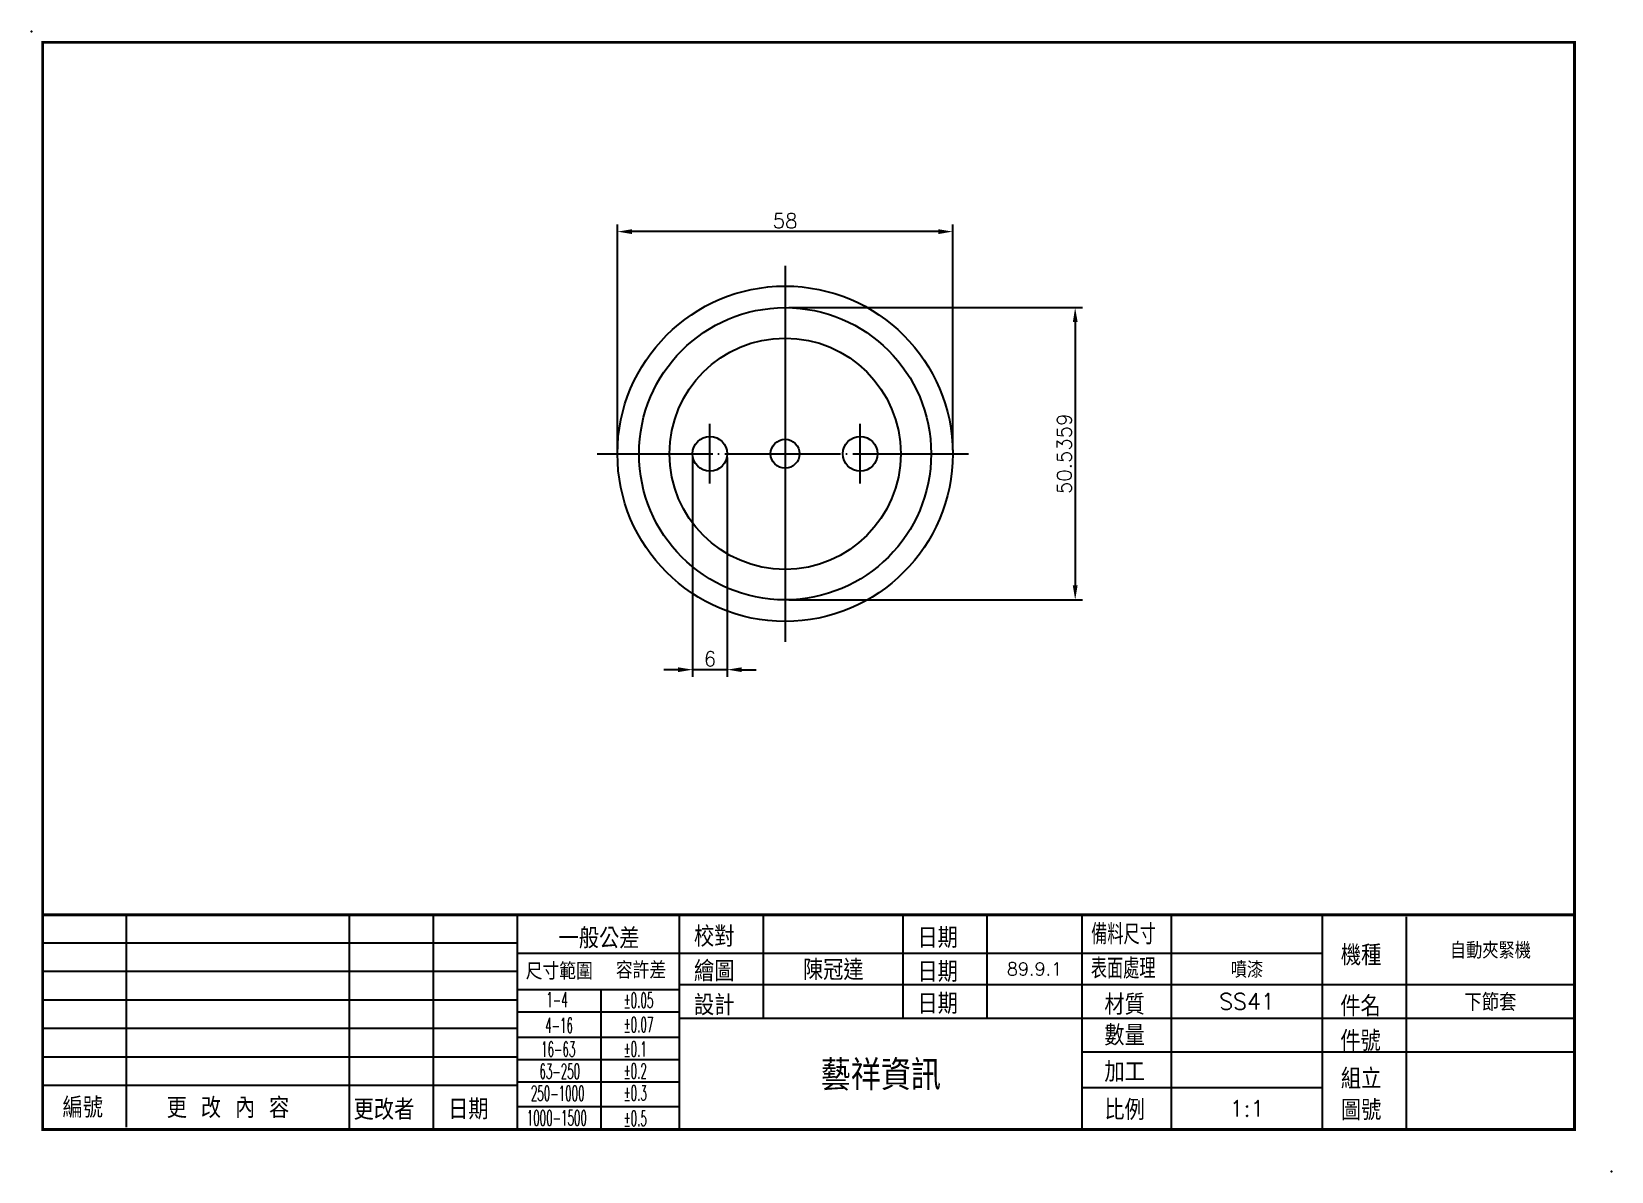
# Model space of a CAD drawing. Extents: x -251 to 22, y 926 to 1123.
import ezdxf
from ezdxf.enums import TextEntityAlignment as Align

# ---------------------------------------------------------------- set-up
doc = ezdxf.new("R2010")
doc.units = 0
doc.header["$MEASUREMENT"] = 0
doc.linetypes.add('CENTER', pattern=[22, 20, -1, 0, -1])
doc.layers.get('0').update_dxf_attribs({"linetype": 'CONTINUOUS'})
doc.layers.get('DEFPOINTS').update_dxf_attribs({"linetype": 'CONTINUOUS'})
for name, color, linetype in [('BORDER', 7, 'CONTINUOUS'), ('DIM', 2, 'CONTINUOUS'), ('SHEET', 7, 'CONTINUOUS')]:
    doc.layers.add(name, color=color, linetype=linetype)
doc.styles.add('CHINA', font='romans.shx', dxfattribs={"bigfont": 'chineset.shx'})
doc.styles.add('ROMANS', font='romans', dxfattribs={"width": 0.5})
doc.styles.get("Standard").update_dxf_attribs({"font": 'txt.shx', "bigfont": 'chineset.shx'})
doc.dimstyles.get("Standard").update_dxf_attribs({"dimtxt": 0.18, "dimasz": 0.18, "dimexe": 0.18, "dimexo": 0.0625, "dimgap": 0.09, "dimtad": 0, "dimtih": 1, "dimtoh": 1, "dimdec": 4, "dimzin": 0, "dimtxsty": 'STANDARD', "dimcen": 0.09, "dimazin": 3, "dimtfac": 1, "dimtdec": 4, "dimtofl": 0, "dimtmove": 0, "dimatfit": 3, "dimtolj": 1, "dimtzin": 0})

# ---------------------------------------------------------------- blocks, each defined once
blk = doc.blocks.new('A4')
for p in [(-134.41, 77.3), (138.88, -119.82)]:
    blk.add_point(p)
at = {"layer": 'SHEET'}
for p, q in [((-117.99, -112.19), (-117.99, -75.44)), ((-79.39, -112.56), (-79.39, -75.44)), ((-64.88, -112.56), (-64.88, -75.44)), ((-50.37, -112.56), (-50.37, -75.44)), ((-22.32, -112.56), (-22.32, -75.44)), ((-7.82, -93.33), (-7.82, -75.44)), ((16.36, -93.33), (16.36, -75.44)), ((30.87, -93.33), (30.87, -75.44)), ((47.31, -112.56), (47.31, -75.44)), ((62.79, -112.56), (62.79, -75.44)), ((88.9, -112.56), (88.9, -75.44)), ((103.41, -112.56), (103.41, -75.81)), ((-132.5, -80.27), (-50.37, -80.27)), ((-50.37, -82.1), (88.9, -82.1)), ((-132.5, -85.2), (-50.37, -85.2)), ((-132.5, -90.14), (-50.37, -90.14)), ((-50.37, -88.39), (-22.32, -88.39)), ((-35.86, -112.56), (-35.86, -88.39)), ((-22.32, -87.52), (132.5, -87.52)), ((-50.37, -92.25), (-22.32, -92.25)), ((-132.5, -95.07), (-50.37, -95.07)), ((-22.32, -93.33), (132.5, -93.33)), ((-50.37, -96.61), (-22.32, -96.61)), ((-132.5, -100), (-50.37, -100)), ((-50.37, -100.48), (-22.32, -100.48)), ((47.31, -99.13), (132.5, -99.13)), ((-132.5, -104.93), (-50.37, -104.93)), ((-50.37, -104.34), (-22.32, -104.34)), ((47.31, -105.31), (88.9, -105.31)), ((-50.37, -108.59), (-22.32, -108.59))]:
    blk.add_line(p, q, dxfattribs=at)
at = {"layer": 'SHEET', "const_width": 0.5}
blk.add_lwpolyline([(-132.5, -112.56), (-132.5, 75.44), (132.5, 75.44), (132.5, -112.56)], close=True, dxfattribs=at)
blk.add_lwpolyline([(-132.5, -75.44), (132.5, -75.44)], dxfattribs=at)
at = {"layer": 'SHEET', "color": 2, "style": 'CHINA'}
blk.add_text('一般公差', height=3.5, dxfattribs=at).set_placement((-36.25, -79.33), align=Align.MIDDLE)
for s, height, p in [('校對', 3.5, (-19.82, -80.96)), ('日期', 3.5, (18.84, -81.18)), ('機種', 3.5, (92.08, -84.19)), ('尺寸範圍', 2.901, (-48.93, -86.66)), ('容許差', 2.901, (-33.34, -86.48)), ('繪圖', 3.5, (-19.82, -86.95)), ('日期', 3.5, (18.84, -87.06)), ('設計', 3.5, (-19.82, -92.82)), ('日期', 3.5, (18.84, -92.58)), ('材質', 3.5, (51.17, -92.74)), ('件名', 3.5, (91.98, -93.02)), ('數量', 3.5, (51.17, -98.05)), ('件號', 3.5, (91.98, -99.02)), ('加工', 3.5, (51.17, -104.35)), ('組立', 3.5, (92.08, -105.55)), ('編號', 3.5, (-129.06, -110.55)), ('更 改 內 容', 3.5, (-111.03, -110.59)), ('更改者', 3.5, (-78.7, -110.9)), ('日期', 3.5, (-62.36, -110.83)), ('比例', 3.5, (51.17, -110.93)), ('圖號', 3.5, (92.08, -110.97))]:
    blk.add_text(s, height=height, dxfattribs=at).set_placement(p)
at = {"layer": 'SHEET', "color": 2}
for s, height, style, width, p in [('備料尺寸', 3.5, 'CHINA', 0.8, (48.88, -80.56)), ('表面處理', 3.5, 'CHINA', 0.8, (48.82, -86.47)), ('1-4', 2.611, 'ROMANS', 0.5, (-45.35, -91.42)), ('%%p0.05', 2.611, 'ROMANS', 0.5, (-32, -91.52)), ('4-16', 2.611, 'ROMANS', 0.5, (-45.57, -95.88)), ('%%p0.07', 2.611, 'ROMANS', 0.5, (-32, -95.75)), ('16-63', 2.611, 'ROMANS', 0.5, (-46.27, -99.99)), ('%%p0.1', 2.611, 'ROMANS', 0.5, (-32, -99.98)), ('63-250', 2.611, 'ROMANS', 0.5, (-46.56, -103.81)), ('%%p0.2', 2.611, 'ROMANS', 0.5, (-32, -103.78)), ('250-1000', 2.611, 'ROMANS', 0.5, (-48.04, -107.62)), ('%%p0.3', 2.611, 'ROMANS', 0.5, (-32, -107.59)), ('1000-1500', 2.611, 'ROMANS', 0.5, (-48.75, -111.87)), ('%%p0.5', 2.611, 'ROMANS', 0.5, (-32, -111.98))]:
    blk.add_text(s, height=height, dxfattribs=dict(at, style=style, width=width)).set_placement(p)
blk = doc.blocks.new('A4TZT')
at = {"layer": 'DIM', "color": 2, "linetype": 'CONTINUOUS', "style": 'CHINA'}
for tag, height, p in [('ITEM', 2.8, (117.95, -81.48)), ('DRAWER', 3.5, (4.27, -84.81)), ('DATE1', 2.24, (39.09, -84.81)), ('SURFACE', 2.8, (75.84, -84.81)), ('DESIGNER', 3.5, (4.26, -90.48)), ('DATE2', 2.24, (39.09, -90.43)), ('MATERIAL', 2.8, (75.84, -90.43)), ('PARTNAME', 3, (117.95, -90.43)), ('QTY', 2.8, (75.84, -96.23)), ('PNUM', 2.8, (117.95, -96.23)), ('COMPANY', 5.2, (12.49, -102.95)), ('COMNO', 2.8, (117.95, -105.85)), ('SCALE', 2.8, (75.84, -108.94))]:
    blk.add_attdef(tag, text='', height=height, dxfattribs=at).set_placement(p, align=Align.MIDDLE)
blk = doc.blocks.new('*D3')
at = {"color": 0, "linetype": 'BYBLOCK'}
for p, q in [((-149.67, 1050.58), (-149.67, 1089.62)), ((-94.17, 1088.37), (-147.17, 1088.37)), ((-91.67, 1050.58), (-91.67, 1089.62))]:
    blk.add_line(p, q, dxfattribs=at)
for points in [[(-147.17, 1088.78), (-147.17, 1087.95), (-149.67, 1088.37)], [(-94.17, 1088.78), (-94.17, 1087.95), (-91.67, 1088.37)]]:
    blk.add_solid(points, dxfattribs=at)
at = {"layer": 'DEFPOINTS', "color": 0, "linetype": 'BYBLOCK'}
for p in [(-149.67, 1088.37), (-149.67, 1049.95), (-91.67, 1049.95)]:
    blk.add_point(p, dxfattribs=at)
at = {"color": 0, "linetype": 'BYBLOCK', "insert": (-120.67, 1090.24), "char_height": 2.5, "attachment_point": 5}
blk.add_mtext('\\A1;58', dxfattribs=at)
blk = doc.blocks.new('*D4')
at = {"color": 0, "linetype": 'BYBLOCK'}
for p, q in [((-120.04, 1075.22), (-69.24, 1075.22)), ((-70.49, 1072.72), (-70.49, 1027.18)), ((-120.04, 1024.68), (-69.24, 1024.68))]:
    blk.add_line(p, q, dxfattribs=at)
for points in [[(-70.9, 1072.72), (-70.07, 1072.72), (-70.49, 1075.22)], [(-70.9, 1027.18), (-70.07, 1027.18), (-70.49, 1024.68)]]:
    blk.add_solid(points, dxfattribs=at)
at = {"layer": 'DEFPOINTS', "color": 0, "linetype": 'BYBLOCK'}
for p in [(-120.67, 1075.22), (-120.67, 1024.68), (-70.49, 1024.68)]:
    blk.add_point(p, dxfattribs=at)
at = {"color": 0, "linetype": 'BYBLOCK', "insert": (-72.36, 1049.95), "char_height": 2.5, "attachment_point": 5, "rotation": 90}
blk.add_mtext('\\A1;50.5359', dxfattribs=at)
blk = doc.blocks.new('*D5')
at = {"color": 0, "linetype": 'BYBLOCK'}
for p, q in [((-136.67, 1049.33), (-136.67, 1011.36)), ((-130.67, 1049.33), (-130.67, 1011.36)), ((-139.17, 1012.61), (-141.67, 1012.61)), ((-130.67, 1012.61), (-136.67, 1012.61)), ((-128.17, 1012.61), (-125.67, 1012.61))]:
    blk.add_line(p, q, dxfattribs=at)
for points in [[(-139.17, 1013.02), (-139.17, 1012.19), (-136.67, 1012.61)], [(-128.17, 1013.02), (-128.17, 1012.19), (-130.67, 1012.61)]]:
    blk.add_solid(points, dxfattribs=at)
at = {"layer": 'DEFPOINTS', "color": 0, "linetype": 'BYBLOCK'}
for p in [(-136.67, 1049.95), (-130.67, 1049.95), (-136.67, 1012.61)]:
    blk.add_point(p, dxfattribs=at)
at = {"color": 0, "linetype": 'BYBLOCK', "insert": (-133.67, 1014.48), "char_height": 2.5, "attachment_point": 5}
blk.add_mtext('\\A1;6', dxfattribs=at)

msp = doc.modelspace()

# ---------------------------------------------------------------- linework, layer by layer
at = {"color": 7, "linetype": 'CONTINUOUS'}
msp.add_line((-120.66992, 1082.4516), (-120.66992, 1017.4516), dxfattribs=at)
at = {"color": 1, "linetype": 'CENTER'}
for p, q in [((-133.66992, 1044.80331), (-133.66992, 1055.09988)), ((-107.66993, 1044.80331), (-107.66993, 1055.09988)), ((-153.16992, 1049.9516), (-88.16992, 1049.9516))]:
    msp.add_line(p, q, dxfattribs=at)
at = {"color": 7, "linetype": 'CONTINUOUS'}
for centre, radius in [((-120.66992, 1049.9516), 29), ((-120.66992, 1049.9516), 25.26795), ((-120.66992, 1049.9516), 20), ((-133.66992, 1049.9516), 3), ((-120.66992, 1049.9516), 2.5), ((-107.66993, 1049.9516), 3)]:
    msp.add_circle(centre, radius, dxfattribs=at)

# ---------------------------------------------------------------- block references
at = {"layer": 'BORDER'}
msp.add_blockref('A4', (-116.61047, 1045.6611), dxfattribs=at)
ref = msp.add_blockref('A4TZT', (-116.61047, 1045.6611), dxfattribs=at)
ref.add_attrib('DRAWER', '陳冠達', dxfattribs={"layer": 'DIM', "color": 2, "linetype": 'CONTINUOUS', "height": 3.5, "style": 'CHINA'}).set_placement((-112.33726, 960.84906), align=Align.MIDDLE)
ref.add_attrib('COMPANY', '藝祥資訊', dxfattribs={"layer": 'DIM', "color": 2, "linetype": 'CONTINUOUS', "height": 5.2, "style": 'CHINA'}).set_placement((-104.11646, 942.71494), align=Align.MIDDLE)
ref.add_attrib('DATE1', '89.9.1', dxfattribs={"layer": 'DIM', "color": 2, "linetype": 'CONTINUOUS', "height": 2.24, "style": 'CHINA'}).set_placement((-77.51974, 960.84906), align=Align.MIDDLE)
ref.add_attrib('SURFACE', '噴漆', dxfattribs={"layer": 'DIM', "color": 2, "linetype": 'CONTINUOUS', "height": 2.8, "style": 'CHINA'}).set_placement((-40.76792, 960.84906), align=Align.MIDDLE)
ref.add_attrib('MATERIAL', 'SS41', dxfattribs={"layer": 'DIM', "color": 2, "linetype": 'CONTINUOUS', "height": 2.8, "style": 'CHINA'}).set_placement((-40.76792, 955.23506), align=Align.MIDDLE)
ref.add_attrib('SCALE', '1:1', dxfattribs={"layer": 'DIM', "color": 2, "linetype": 'CONTINUOUS', "height": 2.8, "style": 'CHINA'}).set_placement((-40.76792, 936.7231), align=Align.MIDDLE)
ref.add_attrib('PARTNAME', '下節套', dxfattribs={"layer": 'DIM', "color": 2, "linetype": 'CONTINUOUS', "height": 3, "style": 'CHINA'}).set_placement((1.34274, 955.23506), align=Align.MIDDLE)
ref.add_attrib('ITEM', '自動夾緊機', dxfattribs={"layer": 'DIM', "color": 2, "linetype": 'CONTINUOUS', "height": 2.8, "style": 'CHINA'}).set_placement((1.34274, 964.18123), align=Align.MIDDLE)

# ---------------------------------------------------------------- dimensions: what is measured, and where the dimension line sits
at = {"layer": 'DIM'}
for base, p1, p2, picture, middle in [((-149.66992, 1088.36511), (-91.66992, 1049.9516), (-149.66992, 1049.9516), '*D3', (-120.66992, 1090.24011)), ((-136.66992, 1012.60653), (-130.66992, 1049.9516), (-136.66992, 1049.9516), '*D5', (-133.66992, 1014.48153))]:
    dim = msp.add_linear_dim(base=base, p1=p1, p2=p2, dimstyle='STANDARD', override={"dimtxt": 2.5, "dimasz": 2.5, "dimexe": 1.25, "dimexo": 0.625, "dimgap": 0.625, "dimtad": 1, "dimtih": 0, "dimtoh": 0, "dimzin": 8, "dimcen": 2.5, "dimtdec": 8, "dimtofl": 1}, dxfattribs=at)
    dim.commit()
    dim.dimension.update_dxf_attribs({"geometry": picture, "text_midpoint": middle})
dim = msp.add_linear_dim(base=(-70.48659, 1024.68365), p1=(-120.66992, 1075.21954), p2=(-120.66992, 1024.68365), angle=90, dimstyle='STANDARD', override={"dimtxt": 2.5, "dimasz": 2.5, "dimexe": 1.25, "dimexo": 0.625, "dimgap": 0.625, "dimtad": 1, "dimtih": 0, "dimtoh": 0, "dimzin": 8, "dimcen": 2.5, "dimtdec": 8, "dimtofl": 1}, dxfattribs=at)
dim.commit()
dim.dimension.update_dxf_attribs({"geometry": '*D4', "text_midpoint": (-72.36159, 1049.9516)})

doc.saveas('drawing.dxf')
